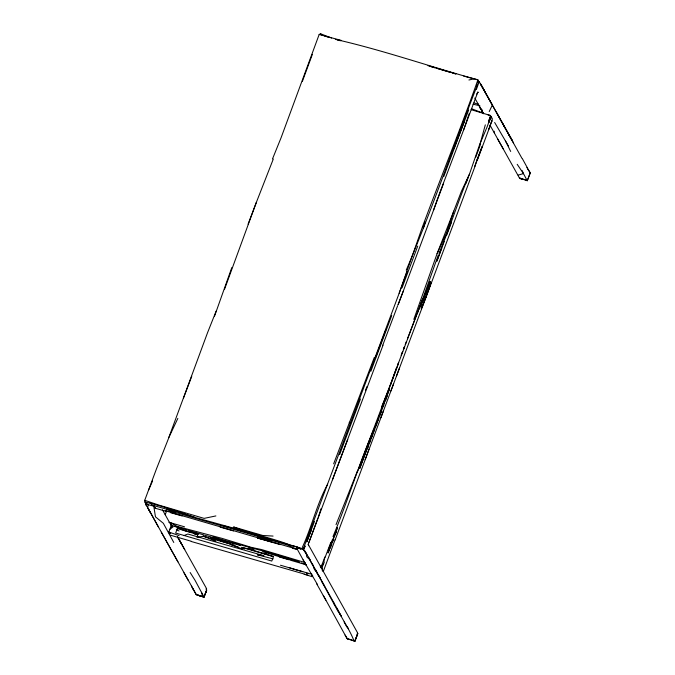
<?xml version="1.0" encoding="UTF-8"?>
<svg xmlns="http://www.w3.org/2000/svg" width="675" height="675" viewBox="0 0 675 675"><rect width="100%" height="100%" fill="white"/><g stroke="black" fill="none" stroke-linecap="round" stroke-linejoin="round"><path stroke-width="1.01" d="M530.238 173.365L529.681 172.446L530.272 172.825L527.411 180.402L519.488 178.04L527.259 180.74L530.272 172.825L527.749 168.969M183.988 572.813L188.35 580.551M323.3 595.417L347.085 638.66L354.822 641.25L357.758 633.462L357.429 632.981L357.699 633.876L356.231 637.791M477.141 84.383L476.702 86.729C452.925 147.741 431.924 209.849 406.24 270.127M491.543 122.2L491.982 120.698L488.919 129.068L492.413 118.876L490.826 116.286L491.484 117.897M177.922 561.836L145.42 503.626L145.581 502.883L148.306 504.723L153.765 506.166L155.469 516.847L163.325 523.277L173.787 542.481M479.993 144.29L485.317 124.841M425.14 221.991L423.419 228.057L422.516 226.657C440.716 177.677 460.595 129.001 477.892 79.844C430.279 66.766 383.552 50.304 335.374 39.344M161.308 532.204L196.18 594.329L203.968 597.215L206.55 590.541L206.069 588.87L206.601 588.693L177.736 537.207M323.165 563.549L321.384 568.215L320.321 566.688L321.95 564.756L324.861 556.985M323.722 561.727L324.548 558.984M214.54 316.145L231.803 267.595M324.827 558.073L330.843 542.371M471.091 109.654L490.489 115.535L490.75 116.505L487.308 126.444L479.495 144.998L469.42 174.26L461.472 191.185L453.777 211.072L446.681 232.639L437.054 253.741L413.826 319.376M318.254 517.269L321.165 508.494M492.109 104.558L479.191 81.633L476.364 89.454M422.516 226.657L399.153 293.279L303.286 548.826L224.151 525.943M192.248 587.638L196.18 594.658L203.099 596.818L203.96 596.962L206.55 590.541M357.758 633.462L354.822 641.25M438.514 196.096L463.497 130.3L469.159 113.729M171.56 526.821L171.34 526.416L170.632 527.099L168.818 532.01L169.037 532.862M381.696 406.628L390.251 385.678L396.419 367.934M489.122 122.259L490.826 116.286M273.308 159.022L256.34 202.399L224.48 289.423M205.867 592.414L206.727 589.95L203.968 597.215M433.434 210.541L438.142 197.083M357.328 472.078L422.719 298.839L438.21 255.26M480.558 144.163L475.774 157.174M373.891 429.241C358.813 464.476 347.709 501.213 332.986 536.574M302.375 81.388L312.373 54.346M397.634 305.741L382.776 345.136M466.054 183.136L468.07 177.542M168.809 437.518L207.512 332.8L216.135 311.116M386.041 329.299L375.654 357.176M335.019 539.907L323.485 570.983L322.186 570.704L323.241 570.51M399.153 293.279L407.143 271.519M436.97 261.048L441.754 248.029M436.894 261.006L444.226 241.557M446.69 235.094L451.583 222.142M365.167 459.667L368.947 449.297M331.611 38.053L320.524 33.75L319.165 34.484L281.095 137.717L272.498 158.929M308.922 542.371L317.891 518.231M443.593 183.33L398.191 304.729M390.251 385.678L398.36 363.842M396.487 376.076L399.398 368.229M145.024 502.563L144.728 500.31L156.507 468.788L169.147 436.877L177.837 418.399M360.433 399.018L339.635 454.629M370.896 371.225L391.694 315.605M463.497 130.3L477.799 92.154L478.44 92.348M474.964 166.472L335.146 539.899M390.909 390.968L393.626 383.695M357.286 634.989L357.429 632.981M273.451 556.605L271.78 561.06L175.652 533.031L177.635 527.74L186.249 531.166L198.172 533.731L196.872 537.19L203.909 536.321L215.823 541.249L210.364 537.283L229.281 543.721L242.156 548.927L242.646 547.619L249.463 549.121L273.451 556.605L241.532 547.315M333.644 463.843L374.338 357.353M314.491 521.362L306.804 541.898L311.124 530.778M417.724 246.088L402.089 287.769M443.745 176.572L468.686 109.966M383.054 345.144L308.205 544.371L308.627 545.729M402.013 353.557L402.747 351.591M403.481 349.625L404.587 346.672M417.462 313.031L422.314 299.945M330.387 547.864L331.864 543.915M332.606 541.941L333.712 538.979M335.197 535.03L336.673 531.082M367.571 448.554L368.668 445.618M369.773 442.682L370.87 439.746M371.604 437.788L373.064 433.873M373.798 431.916L374.903 428.988M375.629 427.03L377.097 423.115M377.831 421.158L378.928 418.222M379.654 416.298L381.763 410.645M383.181 406.873L383.881 404.992M385.678 400.191L387.121 396.335M423.023 300.468L424.06 297.683M425.107 294.907L426.144 292.123M477.402 159.967L490.548 124.85M380.886 417.673L383.392 411.024M183.465 398.149L191.759 376.321M454.039 148.357L464.299 121.627M332.471 479.748L347.743 439.45M248.079 224.134L256.34 202.399M170.707 525.217L171.197 523.927L172.446 526.23M347.051 638.55L354.873 640.988L356.079 638.229M401.144 355.244L402.258 352.325M403.372 349.405L404.494 346.494M405.236 344.545L406.35 341.626M407.464 338.715L422.719 298.839M165.198 514.713L166.32 511.785M397.98 304.779L403.237 291.262M397.87 364.34L398.63 362.382M328.269 550.243L332.581 539.198M437.054 253.741L453.777 211.072M488.962 122.082L491.012 116.851M336.032 524.652L357.379 471.125M469.42 174.26C458.409 200.306 450.115 227.391 438.986 253.378M304.813 546.244L303.463 549.653L307.041 555.019M465.851 183.06L466.948 180.301M324.312 562.039L322.085 567.388L322.574 570.476L323.485 570.983M365.453 390.302L367.073 386.438M148.576 490.067L152.575 480.971M527.259 180.74L523.471 173.61L517.193 164.312M490.75 116.505L488.843 120.656L490.489 115.535L487.991 114.818M489.232 111.544L492.303 105.165M327.645 484.228C316.786 504.141 311.884 526.508 302.476 547.054L303.286 548.826M477.714 82.789L478.567 81.16L477.892 79.844L463.708 76.106M305.336 546.075L303.463 549.653L306.214 553.416L306.728 556.782L309.504 559.432L318.507 575.665M476.778 94.078L477.799 92.154M170.632 535.241L191.354 541.283M477.968 83.287L479.191 81.633M336.892 608.192C342.166 619.211 349.557 629.412 353.995 640.811L354.873 640.988M482.304 111.164L480.921 112.354L471.386 108.65M169.703 529.462L173.104 526.854L170.632 527.099M169.788 533.883L170.623 533.317L169.788 533.883L168.818 532.01L179.128 535.638M324.692 586.482L315.579 570.173M491.096 117.653L491.645 117.399M184.157 535.503L187.844 534.026L263.883 555.711L257.259 554.766L273.164 558.908M518.189 175.095L523.471 173.61L522.163 170.589M468.906 79.996L473.538 78.975M215.89 515.928L204.12 518.375L158.676 505.043L144.728 500.31M353.995 640.811L355.126 640.735M273.08 536.077L262.761 535.477L233.584 526.972C251.758 534.187 271.173 537.705 289.465 544.767M306.45 573.286L311.715 573.961L311.884 575.488L312.727 575.767L312.137 576.678L304.138 574.256M294.891 546.286L287.558 544.506M296.359 547.594L303.463 549.653L305.151 551.315L341.449 616.351L337.846 611.052L321.545 581.099M319.165 34.484L341.212 40.382M519.902 178.588L521.977 178.959L519.548 178.2L489.983 125.153M307.884 575.075L191.219 541.485M196.18 594.658L203.96 596.962L195.083 580.373L190.156 572.518M166.674 509.161L176.006 511.296L194.738 517.362L243.262 530.845L243.945 531.588M263.731 553.39L266.633 554.057M473.057 104.186L479.883 105.798M171.661 525.428L181.862 528.263M174.757 526.441L187.203 530.094M271.223 541.831L257.681 538.059M197.8 534.625L193.843 533.562L197.826 534.727M230.243 542.649L236.824 544.43M248.476 548.142L250.349 548.648M337.399 39.943L340.411 40.77M293.87 569.194L308.374 573.235M292.494 548.269L297.498 549.551L297.127 548.041M197.741 534.524L177.398 528.592M260.896 536.642L256.095 535.292L260.887 536.726M182.107 515.953L170.454 512.646M233.55 530.955L220.16 527.141M204.863 535.241L229.297 542.371M280.496 565.237L302.754 571.683M174.521 511.447L153.816 505.6L155.284 508.233L165.518 511.178M280.243 544.632L257.588 538.068M168.868 522.264L184.57 526.837M212.887 536.827C241.591 546.024 271.173 552.192 299.624 562.089M262.71 551.779L291.862 560.343M427.975 65.686L455.971 73.912M188.182 530.381L203.884 534.963M279.205 556.926L289.086 559.803M291.06 560.385L305.876 564.705M251.277 548.918L254.078 549.737M202.804 536.178L234.52 545.223M473.993 102.938L477.9 104.077M429.815 66.243L434.784 67.719M436.776 68.31L450.689 72.453M452.68 73.043L455.659 73.929M231.457 544.928L238.123 546.91M241.945 548.058L244.814 548.91M289.136 567.675L293.844 569.092M301.312 562.984L306.053 564.435M144.897 501.981C161.848 505.845 178.234 511.633 194.738 517.362M145.606 503.871L148.306 504.723L147.614 507.347L158.271 526.762M324.439 35.918L329.408 37.522M305.125 562.562L261.52 549.543L251.665 547.459L222.185 538.422L177.162 526.416L170.843 522.838M237.693 544.742L240.308 545.653M198.678 595.51L200.315 596.109M176.327 529.673L179.086 530.989M300.603 549.129L296.502 546.514M295.743 546.404L296.949 547.282M347.532 639.039L345.111 635.091M480.026 108.236L482.254 109.991M303.126 559.896L317.486 584.609M150.027 502.875L152.828 505.642M320.524 33.75L321.452 34.957M344.107 621.97L346.84 627.041M349.228 422.238L350.182 423.655M318.853 575.674L320.549 578.247M155.284 508.233L153.79 505.254M526.905 167.518L529.706 171.99M308.526 557.196L310.112 559.803M508.688 134.426L512.013 140.096L496.665 112.725M146.129 505.01L146.627 505.845L146.163 504.951M480.769 84.367L522.07 158.532M502.597 123.533L504.225 126.301M191.438 586.128L192.189 587.419M494.648 122.479L508.393 145.943M178.166 537.975L184.773 549.636M148.146 508.68L150.609 513.093M513.582 143.016L480.288 83.565M357.48 632.644L308.205 544.371M484.709 91.226L480.693 84.037M497.475 138.696L503.255 148.913M162.447 509.819L171.56 526.087M522.492 158.912L527.698 168.404M478.178 104.093L483.587 113.771L474.77 98.018M311.968 563.355L313.445 565.996M315.411 569.514L316.879 572.155M316.761 583.934L325.865 600.227M177.457 536.667L181.879 544.607M306.129 565.321L297.582 549.779M347.347 626.822L348.536 629.033M192.881 588.608L193.565 589.883M305.151 551.315L305.598 552.201M505.389 140.754L510.688 151.453M313.673 567.523L314.719 570.122M333.813 602.792L334.8 605.61M201.504 592.304L202.745 596.7M494.125 131.212L494.404 133.076M382.05 408.527L359.699 468.568L389.635 388.623L382.05 408.527M477.149 159.452L474.879 166.236L482.102 146.627L477.149 159.452M337.492 527.513L328.143 552.842L337.492 527.513M422.668 300.392L420.331 307.041L430.237 281.416L422.668 300.392M169.636 511.346L165.156 510.739L296.274 548.977L287.845 545.113L261.174 537.334C230.47 528.188 199.775 519.758 169.172 510.511L174.977 512.485L169.636 511.346M267.553 538.996L258.188 536.743L267.123 540.152L271.519 541.063L267.553 538.996M205.706 536.752L203.732 536.22L205.706 536.752M421.259 308.72A85.177 23.018 -73.7 0 0 430.979 282.757A159.123 43.436 -73.7 0 1 421.259 308.72"/></g></svg>
